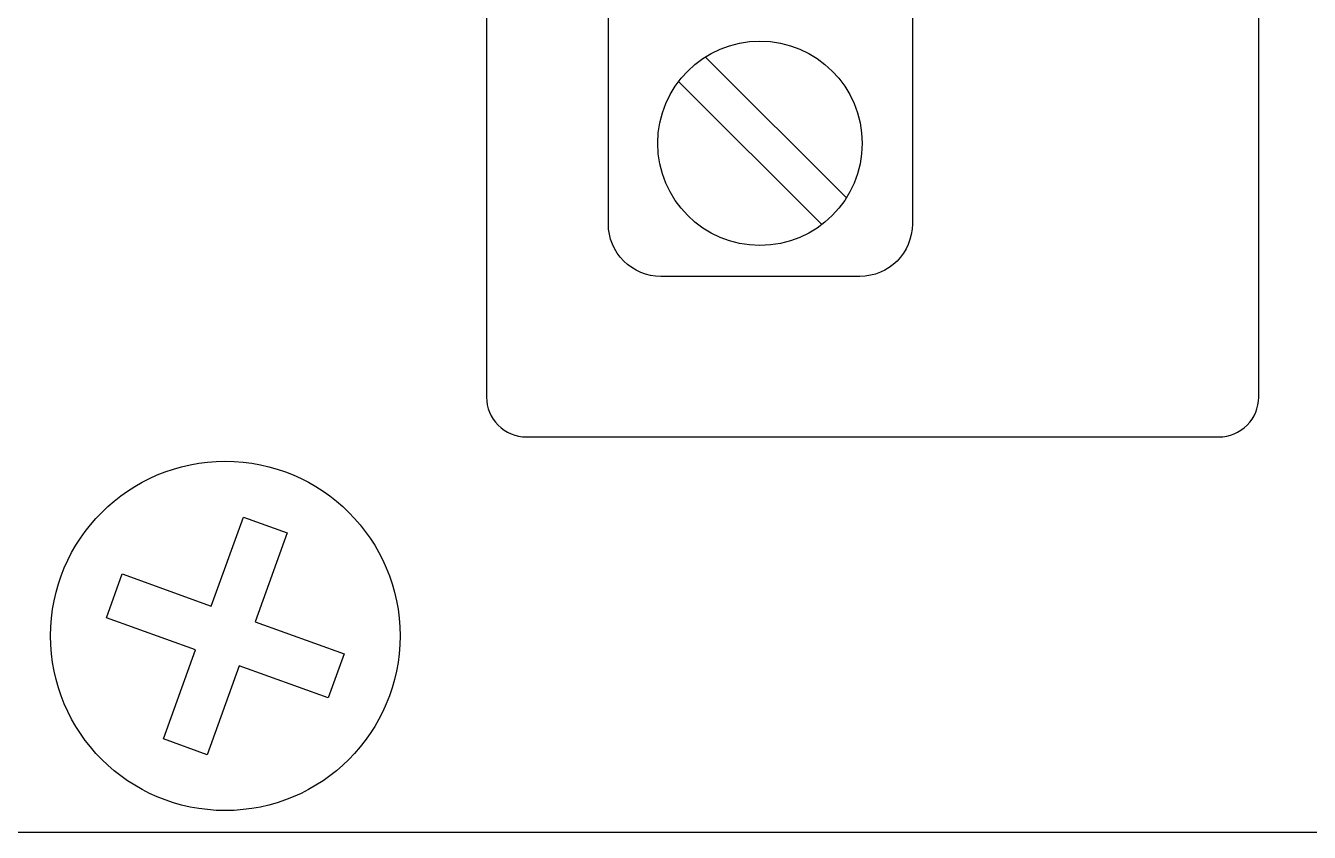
# Model space of a CAD drawing. Extents: x 1 to 23.7, y 0.2 to 17.
# Drawn here: x 19.208 to 20.173, y 1.804 to 2.41 of the extents above; entities that cross this region are included whole.
import ezdxf

# ---------------------------------------------------------------- set-up
doc = ezdxf.new("R2010")
doc.units = 0
doc.header["$MEASUREMENT"] = 0
for name, color, linetype in [('2_01__0-__EMPTY', 7, 'CONTINUOUS'), ('2_03__1-___4__DI__4__DO__S', 7, 'CONTINUOUS'), ('2_04__B-___4__DI__4__DO__F', 7, 'CONTINUOUS'), ('2_05__C-___4__DI__3__DO', 7, 'CONTINUOUS'), ('2_06__2X___8__DO__STD_FORM', 7, 'CONTINUOUS'), ('2_07__2A___8__DO__STD_FORM', 7, 'CONTINUOUS'), ('2_08__2B___8__DO__STD__6__', 7, 'CONTINUOUS'), ('2_09__2C___8__DO__STD__2__', 7, 'CONTINUOUS'), ('2_10__3-___8__DI', 7, 'CONTINUOUS'), ('2_11__D-___14__DI', 7, 'CONTINUOUS'), ('2_12__5-___8__AI', 7, 'CONTINUOUS'), ('2_13__6-___4__AI__4__AO', 7, 'CONTINUOUS'), ('6_00_____DWG', 7, 'CONTINUOUS')]:
    doc.layers.add(name, color=color, linetype=linetype)

msp = doc.modelspace()

# ---------------------------------------------------------------- linework, layer by layer
at = {"layer": '2_01__0-__EMPTY'}
msp.add_lwpolyline([(19.55457, 3.75374), (19.55457, 2.78851, 0.414214), (19.58445, 2.75863), (19.59957, 2.75863), (19.59957, 2.51863), (19.58445, 2.51863, 0.414214), (19.55457, 2.48874), (19.55457, 2.13101, 0.414973), (19.58445, 2.10113), (20.10468, 2.10113, 0.414973), (20.13457, 2.13101), (20.13457, 2.48874, 0.414214), (20.10468, 2.51863), (20.08957, 2.51863), (20.08957, 2.75863), (20.10468, 2.75863, 0.414214), (20.13457, 2.78851), (20.13457, 3.75374, 0.414214)], format="xyb", dxfattribs=at)
at = {"layer": '2_03__1-___4__DI__4__DO__S'}
msp.add_lwpolyline([(19.87442, 2.42173), (19.87442, 2.2611, -0.414169), (19.83506, 2.22173), (19.68548, 2.22173, -0.414258), (19.64611, 2.2611), (19.64611, 2.42173)], format="xyb", dxfattribs=at)
for points in [[(19.71892, 2.3866), (19.82484, 2.28068)], [(19.69888, 2.36823), (19.80645, 2.26064)]]:
    msp.add_lwpolyline(points, dxfattribs=at)
msp.add_circle((19.75997, 2.32173), 0.07677, dxfattribs=at)
at = {"layer": '2_04__B-___4__DI__4__DO__F'}
msp.add_lwpolyline([(19.87442, 2.42173), (19.87442, 2.2611, -0.414169), (19.83506, 2.22173), (19.68548, 2.22173, -0.414258), (19.64611, 2.2611), (19.64611, 2.42173)], format="xyb", dxfattribs=at)
for points in [[(19.71892, 2.3866), (19.82484, 2.28068)], [(19.69888, 2.36823), (19.80645, 2.26064)]]:
    msp.add_lwpolyline(points, dxfattribs=at)
msp.add_circle((19.75997, 2.32173), 0.07677, dxfattribs=at)
at = {"layer": '2_05__C-___4__DI__3__DO'}
msp.add_lwpolyline([(19.87442, 2.42173), (19.87442, 2.2611, -0.414169), (19.83506, 2.22173), (19.68548, 2.22173, -0.414258), (19.64611, 2.2611), (19.64611, 2.42173)], format="xyb", dxfattribs=at)
for points in [[(19.71892, 2.3866), (19.82484, 2.28068)], [(19.69888, 2.36823), (19.80645, 2.26064)]]:
    msp.add_lwpolyline(points, dxfattribs=at)
msp.add_circle((19.75997, 2.32173), 0.07677, dxfattribs=at)
at = {"layer": '2_06__2X___8__DO__STD_FORM'}
msp.add_lwpolyline([(19.87442, 2.42173), (19.87442, 2.2611, -0.414169), (19.83506, 2.22173), (19.68548, 2.22173, -0.414258), (19.64611, 2.2611), (19.64611, 2.42173)], format="xyb", dxfattribs=at)
for points in [[(19.71892, 2.3866), (19.82484, 2.28068)], [(19.69888, 2.36823), (19.80645, 2.26064)]]:
    msp.add_lwpolyline(points, dxfattribs=at)
msp.add_circle((19.75997, 2.32173), 0.07677, dxfattribs=at)
at = {"layer": '2_07__2A___8__DO__STD_FORM'}
msp.add_lwpolyline([(19.87442, 2.42173), (19.87442, 2.2611, -0.414169), (19.83506, 2.22173), (19.68548, 2.22173, -0.414258), (19.64611, 2.2611), (19.64611, 2.42173)], format="xyb", dxfattribs=at)
for points in [[(19.71892, 2.3866), (19.82484, 2.28068)], [(19.69888, 2.36823), (19.80645, 2.26064)]]:
    msp.add_lwpolyline(points, dxfattribs=at)
msp.add_circle((19.75997, 2.32173), 0.07677, dxfattribs=at)
at = {"layer": '2_08__2B___8__DO__STD__6__'}
msp.add_lwpolyline([(19.87442, 2.42173), (19.87442, 2.2611, -0.414169), (19.83506, 2.22173), (19.68548, 2.22173, -0.414258), (19.64611, 2.2611), (19.64611, 2.42173)], format="xyb", dxfattribs=at)
for points in [[(19.71892, 2.3866), (19.82484, 2.28068)], [(19.69888, 2.36823), (19.80645, 2.26064)]]:
    msp.add_lwpolyline(points, dxfattribs=at)
msp.add_circle((19.75997, 2.32173), 0.07677, dxfattribs=at)
at = {"layer": '2_09__2C___8__DO__STD__2__'}
msp.add_lwpolyline([(19.87442, 2.42173), (19.87442, 2.2611, -0.414169), (19.83506, 2.22173), (19.68548, 2.22173, -0.414258), (19.64611, 2.2611), (19.64611, 2.42173)], format="xyb", dxfattribs=at)
for points in [[(19.71892, 2.3866), (19.82484, 2.28068)], [(19.69888, 2.36823), (19.80645, 2.26064)]]:
    msp.add_lwpolyline(points, dxfattribs=at)
msp.add_circle((19.75997, 2.32173), 0.07677, dxfattribs=at)
at = {"layer": '2_10__3-___8__DI'}
msp.add_lwpolyline([(19.87442, 2.42173), (19.87442, 2.2611, -0.414169), (19.83506, 2.22173), (19.68548, 2.22173, -0.414258), (19.64611, 2.2611), (19.64611, 2.42173)], format="xyb", dxfattribs=at)
for points in [[(19.71892, 2.3866), (19.82484, 2.28068)], [(19.69888, 2.36823), (19.80645, 2.26064)]]:
    msp.add_lwpolyline(points, dxfattribs=at)
msp.add_circle((19.75997, 2.32173), 0.07677, dxfattribs=at)
at = {"layer": '2_11__D-___14__DI'}
msp.add_lwpolyline([(19.87442, 2.42173), (19.87442, 2.2611, -0.414169), (19.83506, 2.22173), (19.68548, 2.22173, -0.414258), (19.64611, 2.2611), (19.64611, 2.42173)], format="xyb", dxfattribs=at)
for points in [[(19.71892, 2.3866), (19.82484, 2.28068)], [(19.69888, 2.36823), (19.80645, 2.26064)]]:
    msp.add_lwpolyline(points, dxfattribs=at)
msp.add_circle((19.75997, 2.32173), 0.07677, dxfattribs=at)
at = {"layer": '2_12__5-___8__AI'}
msp.add_lwpolyline([(19.87442, 2.42173), (19.87442, 2.2611, -0.414169), (19.83506, 2.22173), (19.68548, 2.22173, -0.414258), (19.64611, 2.2611), (19.64611, 2.42173)], format="xyb", dxfattribs=at)
for points in [[(19.71892, 2.3866), (19.82484, 2.28068)], [(19.69888, 2.36823), (19.80645, 2.26064)]]:
    msp.add_lwpolyline(points, dxfattribs=at)
msp.add_circle((19.75997, 2.32173), 0.07677, dxfattribs=at)
at = {"layer": '2_13__6-___4__AI__4__AO'}
msp.add_lwpolyline([(19.87442, 2.42173), (19.87442, 2.2611, -0.414169), (19.83506, 2.22173), (19.68548, 2.22173, -0.414258), (19.64611, 2.2611), (19.64611, 2.42173)], format="xyb", dxfattribs=at)
for points in [[(19.71892, 2.3866), (19.82484, 2.28068)], [(19.69888, 2.36823), (19.80645, 2.26064)]]:
    msp.add_lwpolyline(points, dxfattribs=at)
msp.add_circle((19.75997, 2.32173), 0.07677, dxfattribs=at)
at = {"layer": '6_00_____DWG'}
msp.add_lwpolyline([(23, 6.8335), (23, 2.16814, -0.414214), (22.92126, 2.0894), (22.83268, 2.0894, 0.414214), (22.71457, 1.97129), (22.71457, 1.88271, -0.414213), (22.63583, 1.80397), (16.08071, 1.80397, -0.414213), (16.00197, 1.88271), (16.00197, 1.97129, 0.414213), (15.88386, 2.0894), (15.79528, 2.0894, -0.414213), (15.71654, 2.16814, -0.000001), (15.71654, 6.8335, -0.414214), (15.79528, 6.91224), (15.88386, 6.91224, 0.414214), (16.00197, 7.03035), (16.00197, 7.11893, -0.414214), (16.08071, 7.19767), (22.63583, 7.19767, -0.414213), (22.71457, 7.11893), (22.71457, 7.03035, 0.414213), (22.83268, 6.91224), (22.92126, 6.91224, -0.414213)], format="xyb", close=True, dxfattribs=at)
msp.add_lwpolyline([(19.4476, 1.938), (19.43573, 1.90507), (19.36887, 1.92918), (19.34476, 1.86233), (19.31184, 1.8742), (19.33595, 1.94106), (19.26909, 1.96517), (19.28097, 1.99809), (19.34782, 1.97398), (19.37193, 2.04084), (19.40486, 2.02896), (19.38075, 1.96211)], close=True, dxfattribs=at)
msp.add_circle((19.35835, 1.95158), 0.13125, dxfattribs=at)

doc.saveas('drawing.dxf')
